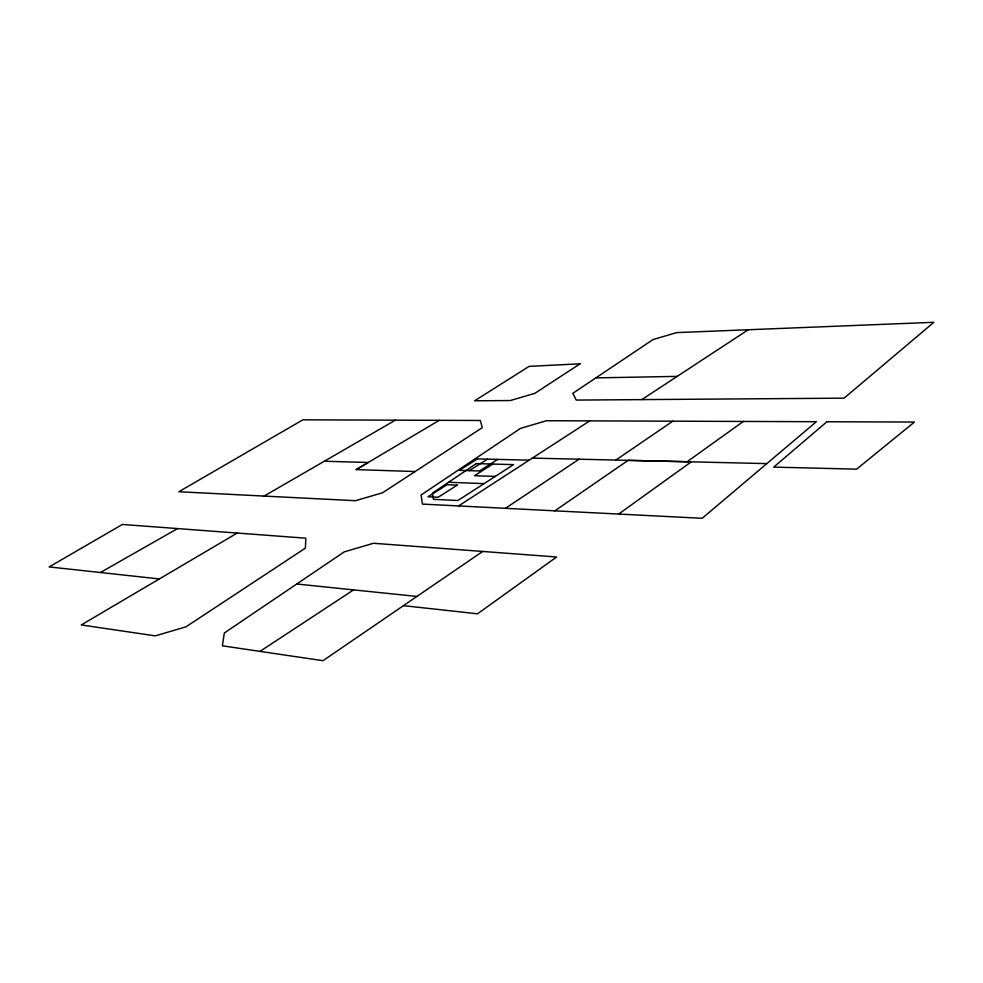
<?xml version="1.0" encoding="UTF-8"?>
<svg xmlns="http://www.w3.org/2000/svg" width="983" height="983" viewBox="0 0 983 983"><rect width="100%" height="100%" fill="white"/><g stroke="black" fill="none" stroke-linecap="round" stroke-linejoin="round"><path stroke-width="1.47" d="M618.651 514.06L691.27 461.838L628.1 460.363L554.879 510.828M687.117 461.74L743.345 421.449M615.886 460.069L672.79 421.191M482.678 551.451L322.989 660.699L222.391 645.819L224.308 633.015L344.21 551.893L373.479 543.267L556.636 556.992L477.541 613.797L403.435 605.663M595.845 377.89L572.843 393.311L576.222 400.081L844.114 398.164L933.85 322.301L676.66 332.61L653.056 339.553L595.845 377.89L677.189 376.378M505.471 508.322L702.181 518.299L816.369 421.707L546.499 420.724L520.572 428.355L421.08 495.014L422.457 504.107L505.471 508.322L579.061 459.196L766.826 463.62M260.003 651.385L353.585 589.886M641.788 399.614L748.26 329.747M458.57 505.95L589.751 420.884M497.644 459.417L479.507 470.955L459.307 470.329L477.455 458.914M492.802 464.062L474.519 475.711L495.235 476.411M469.346 470.636L487.494 459.159M415.109 471.533L356.227 469.604L439.266 420.331M356.227 469.604L368.256 462.477L324.329 461.236M237.222 533.056L81.27 624.942L155.302 635.866L185.922 626.859L305.394 548.133L305.848 538.192L122.408 524.455L49.15 566.921L159.344 578.938M264.071 496.083L355.539 500.703L382.596 492.753L482.321 427.63L480.269 420.478L302.887 419.827L178.845 491.733L264.071 496.083L395.387 420.159M100.401 572.524L177.53 528.596M532.331 458.103L579.061 459.196M475.022 458.864L529.161 460.155M448.592 482.272L484.078 483.611M296.719 584.013L416.927 596.435M826.887 421.756L773.732 467.109L856.598 469.161L914.448 422.063L826.887 421.756M476.276 463.607L432.397 493.183L433.466 499.339L457.894 500.507L513.519 464.627L476.276 463.607M580.13 363.784L534.85 393.335L510.349 400.536L474.654 400.781L529.063 366.389L580.13 363.784M457.218 485.135L438.197 497.226L428.035 496.759L447.056 484.73L457.218 485.135"/></g></svg>
